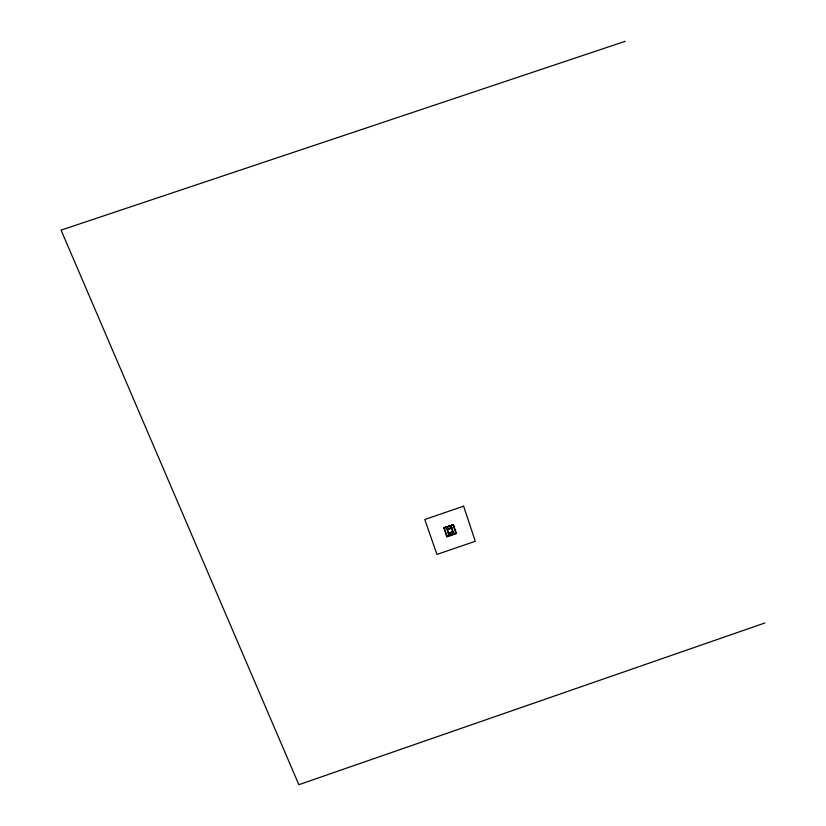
<?xml version="1.0" encoding="UTF-8"?>
<svg xmlns="http://www.w3.org/2000/svg" width="826" height="826" viewBox="0 0 826 826"><rect width="100%" height="100%" fill="white"/><g stroke="black" fill="none" stroke-linecap="round" stroke-linejoin="round"><path stroke-width="1.24" d="M764.928 622.959L298.857 784.7L61.072 230.124L625.21 41.3M443.748 527.804L453.474 524.665L443.748 527.804L446.804 536.724L456.427 533.42L453.412 524.5M443.872 528.175L453.536 524.861M446.618 536.188L456.241 532.884M456.427 533.42L446.804 536.724M453.133 524.995L444.274 528.031M455.849 533.018L447.021 536.053M451.182 525.863L453.835 533.71M451.739 527.515L446.918 529.167M451.863 527.876L447.042 529.538M453.102 531.531L448.281 533.183M453.226 531.892L448.404 533.544M450.779 525.997L453.433 533.844M451.399 527.824L447.372 529.208M451.523 528.186L447.496 529.569M452.762 531.841L448.745 533.214M452.885 532.202L448.869 533.575M446.752 527.38L449.427 535.227M446.35 527.515L449.024 535.362M444.151 527.669L447.145 536.415M453.009 524.634L455.973 533.389M463.613 506.183L424.791 519.492L436.933 554.432L475.28 541.257L463.613 506.183"/></g></svg>
